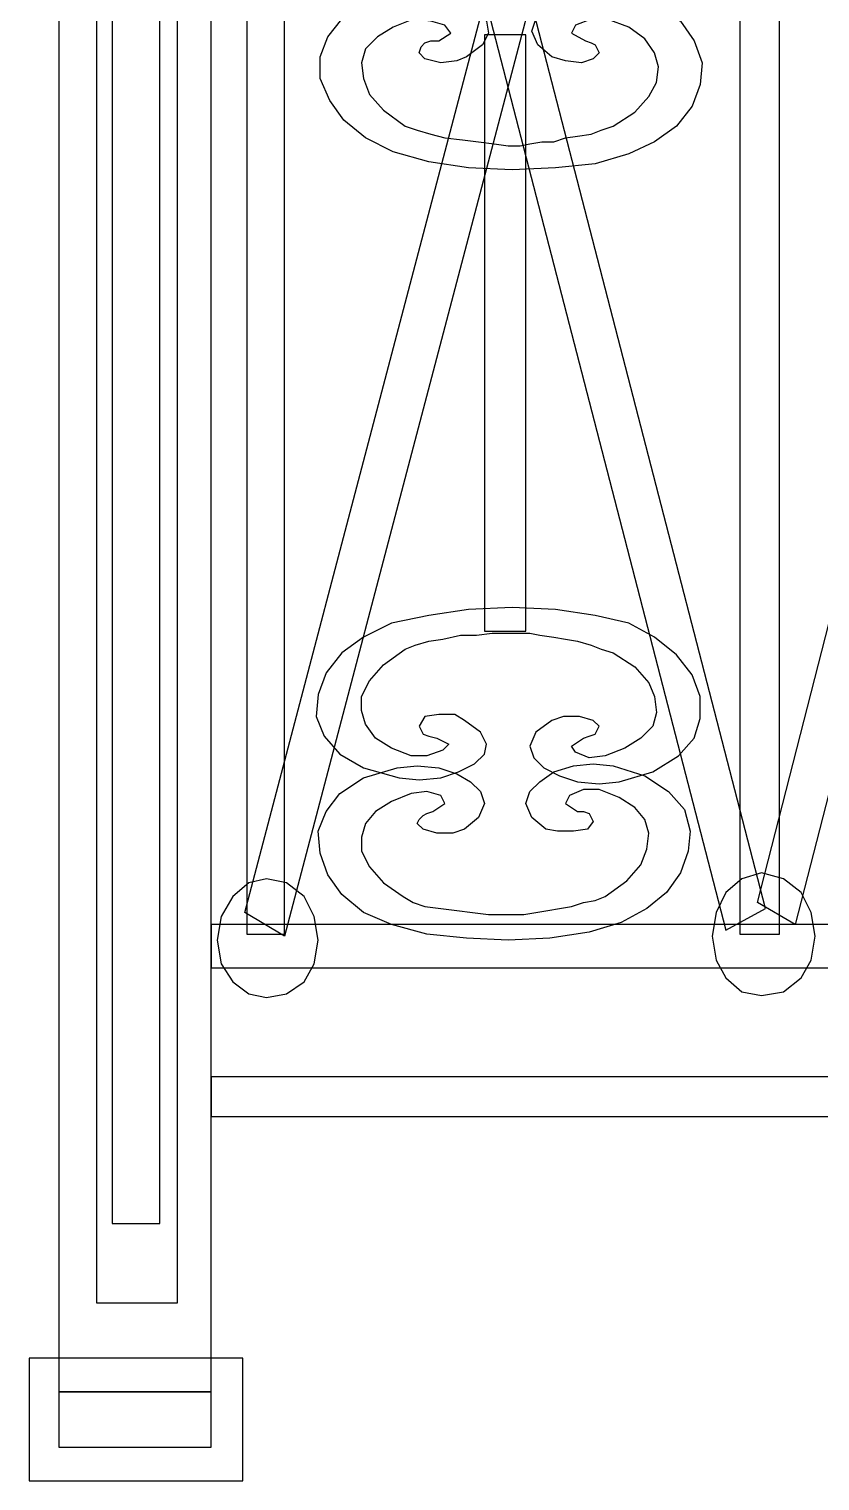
# Model space of a CAD drawing. Header units: centimetres. Extents: x -55 to 54, y -93 to 10.
# Drawn here: x -54.6 to -26.1, y -92.9 to -40.6 of the extents above; entities that cross this region are included whole.
import ezdxf

# ---------------------------------------------------------------- set-up
doc = ezdxf.new("R2010")
doc.units = ezdxf.units.CM
doc.header["$MEASUREMENT"] = 0
doc.layers.add('layer 1', color=7, linetype='Continuous')

msp = doc.modelspace()

# ---------------------------------------------------------------- linework, layer by layer
at = {"layer": 'layer 1', "color": 108}
for points, knots in [([(-53.55523, 5.70655), (-53.55523, 5.70655), (-48.05502, 5.70655), (-48.05502, 5.70655), (-48.05502, 5.70655), (-48.05502, 5.70655), (-48.05502, -89.72577), (-48.05502, -89.72577), (-48.05502, -89.72577), (-48.05502, -89.72577), (-53.55523, -89.72577), (-53.55523, -89.72577), (-53.55523, -89.72577), (-53.55523, -89.72577), (-53.55523, 5.70655), (-53.55523, 5.70655)], [0, 0, 0, 0, 0.25, 0.25, 0.25, 0.25, 0.5, 0.5, 0.5, 0.5, 0.75, 0.75, 0.75, 0.75, 1, 1, 1, 1]), ([(-46.76925, -4.8653), (-46.76925, -4.8653), (-45.41206, -4.8653), (-45.41206, -4.8653), (-45.41206, -4.8653), (-45.41206, -4.8653), (-45.41206, -73.22512), (-45.41206, -73.22512), (-45.41206, -73.22512), (-45.41206, -73.22512), (-46.76925, -73.22512), (-46.76925, -73.22512), (-46.76925, -73.22512), (-46.76925, -73.22512), (-46.76925, -4.8653), (-46.76925, -4.8653)], [0, 0, 0, 0, 0.25, 0.25, 0.25, 0.25, 0.5, 0.5, 0.5, 0.5, 0.75, 0.75, 0.75, 0.75, 1, 1, 1, 1]), ([(-28.98284, -4.8653), (-28.98284, -4.8653), (-27.55421, -4.8653), (-27.55421, -4.8653), (-27.55421, -4.8653), (-27.55421, -4.8653), (-27.55421, -73.22512), (-27.55421, -73.22512), (-27.55421, -73.22512), (-27.55421, -73.22512), (-28.98284, -73.22512), (-28.98284, -73.22512), (-28.98284, -73.22512), (-28.98284, -73.22512), (-28.98284, -4.8653), (-28.98284, -4.8653)], [0, 0, 0, 0, 0.25, 0.25, 0.25, 0.25, 0.5, 0.5, 0.5, 0.5, 0.75, 0.75, 0.75, 0.75, 1, 1, 1, 1]), ([(-9.98209, -6.72251), (-9.98209, -6.72251), (-11.41072, -5.93677), (-11.41072, -5.93677), (-11.41072, -5.93677), (-11.41072, -5.93677), (-28.33996, -72.08222), (-28.33996, -72.08222), (-28.33996, -72.08222), (-28.33996, -72.08222), (-26.98276, -72.86796), (-26.98276, -72.86796), (-26.98276, -72.86796), (-26.98276, -72.86796), (-9.98209, -6.72251), (-9.98209, -6.72251)], [0, 0, 0, 0, 0.25, 0.25, 0.25, 0.25, 0.5, 0.5, 0.5, 0.5, 0.75, 0.75, 0.75, 0.75, 1, 1, 1, 1]), ([(-27.9828, -7.07967), (-27.9828, -7.07967), (-26.55417, -6.15106), (-26.55417, -6.15106), (-26.55417, -6.15106), (-26.55417, -6.15106), (-9.48207, -72.22508), (-9.48207, -72.22508), (-9.48207, -72.22508), (-9.48207, -72.22508), (-10.98213, -73.08226), (-10.98213, -73.08226), (-10.98213, -73.08226), (-10.98213, -73.08226), (-27.9828, -7.07967), (-27.9828, -7.07967)], [0, 0, 0, 0, 0.25, 0.25, 0.25, 0.25, 0.5, 0.5, 0.5, 0.5, 0.75, 0.75, 0.75, 0.75, 1, 1, 1, 1]), ([(-28.05423, -7.36539), (-28.05423, -7.36539), (-29.48286, -6.50822), (-29.48286, -6.50822), (-29.48286, -6.50822), (-29.48286, -6.50822), (-46.84068, -72.43938), (-46.84068, -72.43938), (-46.84068, -72.43938), (-46.84068, -72.43938), (-45.41206, -73.29655), (-45.41206, -73.29655), (-45.41206, -73.29655), (-45.41206, -73.29655), (-28.05423, -7.36539), (-28.05423, -7.36539)], [0, 0, 0, 0, 0.25, 0.25, 0.25, 0.25, 0.5, 0.5, 0.5, 0.5, 0.75, 0.75, 0.75, 0.75, 1, 1, 1, 1]), ([(-46.55496, -7.07967), (-46.55496, -7.07967), (-45.12633, -6.29392), (-45.12633, -6.29392), (-45.12633, -6.29392), (-45.12633, -6.29392), (-28.05423, -72.29651), (-28.05423, -72.29651), (-28.05423, -72.29651), (-28.05423, -72.29651), (-29.48286, -73.08226), (-29.48286, -73.08226), (-29.48286, -73.08226), (-29.48286, -73.08226), (-46.55496, -7.07967), (-46.55496, -7.07967)], [0, 0, 0, 0, 0.25, 0.25, 0.25, 0.25, 0.5, 0.5, 0.5, 0.5, 0.75, 0.75, 0.75, 0.75, 1, 1, 1, 1]), ([(-32.05439, -44.65257), (-32.05439, -44.65257), (-31.26864, -44.08112), (-31.26864, -44.08112), (-31.26864, -44.08112), (-31.26864, -44.08112), (-30.69719, -43.36681), (-30.69719, -43.36681), (-30.69719, -43.36681), (-30.69719, -43.36681), (-30.41147, -42.58106), (-30.41147, -42.58106), (-30.41147, -42.58106), (-30.41147, -42.58106), (-30.34004, -41.79532), (-30.34004, -41.79532), (-30.34004, -41.79532), (-30.34004, -41.79532), (-30.62576, -41.00957), (-30.62576, -41.00957), (-30.62576, -41.00957), (-30.62576, -41.00957), (-31.12578, -40.29526), (-31.12578, -40.29526), (-31.12578, -40.29526), (-31.12578, -40.29526), (-32.05439, -39.79524), (-32.05439, -39.79524), (-32.05439, -39.79524), (-32.05439, -39.79524), (-33.26872, -39.36665), (-33.26872, -39.36665), (-33.26872, -39.36665), (-33.26872, -39.36665), (-33.98304, -39.29522), (-33.98304, -39.29522), (-33.98304, -39.29522), (-33.98304, -39.29522), (-34.76878, -39.36665), (-34.76878, -39.36665), (-34.76878, -39.36665), (-34.76878, -39.36665), (-35.41166, -39.58094), (-35.41166, -39.58094), (-35.41166, -39.58094), (-35.41166, -39.58094), (-35.98311, -39.86667), (-35.98311, -39.86667), (-35.98311, -39.86667), (-35.98311, -39.86667), (-36.34027, -40.22383), (-36.34027, -40.22383), (-36.34027, -40.22383), (-36.34027, -40.22383), (-36.48313, -40.65241), (-36.48313, -40.65241), (-36.48313, -40.65241), (-36.48313, -40.65241), (-36.26884, -41.15243), (-36.26884, -41.15243), (-36.26884, -41.15243), (-36.26884, -41.15243), (-35.76882, -41.58102), (-35.76882, -41.58102), (-35.76882, -41.58102), (-35.76882, -41.58102), (-35.2688, -41.72389), (-35.2688, -41.72389), (-35.2688, -41.72389), (-35.2688, -41.72389), (-34.69735, -41.79532), (-34.69735, -41.79532), (-34.69735, -41.79532), (-34.69735, -41.79532), (-34.26876, -41.65245), (-34.26876, -41.65245), (-34.26876, -41.65245), (-34.26876, -41.65245), (-34.05447, -41.43816), (-34.05447, -41.43816), (-34.05447, -41.43816), (-34.05447, -41.43816), (-34.1259, -41.2953), (-34.1259, -41.2953), (-34.1259, -41.2953), (-34.1259, -41.2953), (-34.19733, -41.15243), (-34.19733, -41.15243), (-34.19733, -41.15243), (-34.19733, -41.15243), (-34.34019, -41.081), (-34.34019, -41.081), (-34.34019, -41.081), (-34.34019, -41.081), (-34.55449, -41.00957), (-34.55449, -41.00957), (-34.55449, -41.00957), (-34.55449, -41.00957), (-35.05451, -40.72385), (-35.05451, -40.72385), (-35.05451, -40.72385), (-35.05451, -40.72385), (-34.91164, -40.43812), (-34.91164, -40.43812), (-34.91164, -40.43812), (-34.91164, -40.43812), (-34.34019, -40.22383), (-34.34019, -40.22383), (-34.34019, -40.22383), (-34.34019, -40.22383), (-33.76874, -40.22383), (-33.76874, -40.22383), (-33.76874, -40.22383), (-33.76874, -40.22383), (-32.983, -40.50955), (-32.983, -40.50955), (-32.983, -40.50955), (-32.983, -40.50955), (-32.41155, -40.93814), (-32.41155, -40.93814), (-32.41155, -40.93814), (-32.41155, -40.93814), (-32.05439, -41.43816), (-32.05439, -41.43816), (-32.05439, -41.43816), (-32.05439, -41.43816), (-31.91153, -41.93818), (-31.91153, -41.93818), (-31.91153, -41.93818), (-31.91153, -41.93818), (-31.98296, -42.50963), (-31.98296, -42.50963), (-31.98296, -42.50963), (-31.98296, -42.50963), (-32.26868, -43.00965), (-32.26868, -43.00965), (-32.26868, -43.00965), (-32.26868, -43.00965), (-32.7687, -43.5811), (-32.7687, -43.5811), (-32.7687, -43.5811), (-32.7687, -43.5811), (-33.55445, -44.08112), (-33.55445, -44.08112), (-33.55445, -44.08112), (-33.55445, -44.08112), (-33.98304, -44.22398), (-33.98304, -44.22398), (-33.98304, -44.22398), (-33.98304, -44.22398), (-34.34019, -44.36685), (-34.34019, -44.36685), (-34.34019, -44.36685), (-34.34019, -44.36685), (-34.84021, -44.43828), (-34.84021, -44.43828), (-34.84021, -44.43828), (-34.84021, -44.43828), (-35.2688, -44.50971), (-35.2688, -44.50971), (-35.2688, -44.50971), (-35.2688, -44.50971), (-35.69739, -44.65257), (-35.69739, -44.65257), (-35.69739, -44.65257), (-35.69739, -44.65257), (-36.12598, -44.65257), (-36.12598, -44.65257), (-36.12598, -44.65257), (-36.12598, -44.65257), (-36.55457, -44.724), (-36.55457, -44.724), (-36.55457, -44.724), (-36.55457, -44.724), (-36.91172, -44.79543), (-36.91172, -44.79543), (-36.91172, -44.79543), (-36.91172, -44.79543), (-36.91172, -44.79543), (-36.91172, -44.79543), (-36.91172, -44.79543), (-36.91172, -44.79543), (-36.91172, -44.79543), (-36.91172, -44.79543), (-36.91172, -44.79543), (-36.91172, -44.79543), (-36.91172, -44.79543), (-36.91172, -44.79543), (-36.91172, -44.79543), (-36.91172, -44.79543), (-36.91172, -44.79543), (-36.91172, -44.79543), (-36.91172, -44.79543), (-36.91172, -44.79543), (-37.34031, -44.79543), (-37.34031, -44.79543), (-37.34031, -44.79543), (-37.34031, -44.79543), (-37.84033, -44.724), (-37.84033, -44.724), (-37.84033, -44.724), (-37.84033, -44.724), (-38.41178, -44.65257), (-38.41178, -44.65257), (-38.41178, -44.65257), (-38.41178, -44.65257), (-38.98323, -44.58114), (-38.98323, -44.58114), (-38.98323, -44.58114), (-38.98323, -44.58114), (-39.62611, -44.50971), (-39.62611, -44.50971), (-39.62611, -44.50971), (-39.62611, -44.50971), (-40.12613, -44.36685), (-40.12613, -44.36685), (-40.12613, -44.36685), (-40.12613, -44.36685), (-40.62615, -44.22398), (-40.62615, -44.22398), (-40.62615, -44.22398), (-40.62615, -44.22398), (-41.05474, -44.08112), (-41.05474, -44.08112), (-41.05474, -44.08112), (-41.05474, -44.08112), (-41.84049, -43.50967), (-41.84049, -43.50967), (-41.84049, -43.50967), (-41.84049, -43.50967), (-42.34051, -42.93822), (-42.34051, -42.93822), (-42.34051, -42.93822), (-42.34051, -42.93822), (-42.5548, -42.36677), (-42.5548, -42.36677), (-42.5548, -42.36677), (-42.5548, -42.36677), (-42.62623, -41.79532), (-42.62623, -41.79532), (-42.62623, -41.79532), (-42.62623, -41.79532), (-42.48337, -41.2953), (-42.48337, -41.2953), (-42.48337, -41.2953), (-42.48337, -41.2953), (-42.05478, -40.86671), (-42.05478, -40.86671), (-42.05478, -40.86671), (-42.05478, -40.86671), (-41.48333, -40.50955), (-41.48333, -40.50955), (-41.48333, -40.50955), (-41.48333, -40.50955), (-40.76902, -40.22383), (-40.76902, -40.22383), (-40.76902, -40.22383), (-40.76902, -40.22383), (-40.12613, -40.29526), (-40.12613, -40.29526), (-40.12613, -40.29526), (-40.12613, -40.29526), (-39.62611, -40.43812), (-39.62611, -40.43812), (-39.62611, -40.43812), (-39.62611, -40.43812), (-39.41182, -40.72385), (-39.41182, -40.72385), (-39.41182, -40.72385), (-39.41182, -40.72385), (-39.84041, -41.00957), (-39.84041, -41.00957), (-39.84041, -41.00957), (-39.84041, -41.00957), (-40.12613, -41.00957), (-40.12613, -41.00957), (-40.12613, -41.00957), (-40.12613, -41.00957), (-40.34043, -41.081), (-40.34043, -41.081), (-40.34043, -41.081), (-40.34043, -41.081), (-40.48329, -41.22387), (-40.48329, -41.22387), (-40.48329, -41.22387), (-40.48329, -41.22387), (-40.55472, -41.43816), (-40.55472, -41.43816), (-40.55472, -41.43816), (-40.55472, -41.43816), (-40.34043, -41.65245), (-40.34043, -41.65245), (-40.34043, -41.65245), (-40.34043, -41.65245), (-39.76898, -41.79532), (-39.76898, -41.79532), (-39.76898, -41.79532), (-39.76898, -41.79532), (-39.19753, -41.72389), (-39.19753, -41.72389), (-39.19753, -41.72389), (-39.19753, -41.72389), (-38.84037, -41.58102), (-38.84037, -41.58102), (-38.84037, -41.58102), (-38.84037, -41.58102), (-38.26892, -41.15243), (-38.26892, -41.15243), (-38.26892, -41.15243), (-38.26892, -41.15243), (-38.05462, -40.72385), (-38.05462, -40.72385), (-38.05462, -40.72385), (-38.05462, -40.72385), (-38.12606, -40.29526), (-38.12606, -40.29526), (-38.12606, -40.29526), (-38.12606, -40.29526), (-38.48321, -39.9381), (-38.48321, -39.9381), (-38.48321, -39.9381), (-38.48321, -39.9381), (-39.05466, -39.58094), (-39.05466, -39.58094), (-39.05466, -39.58094), (-39.05466, -39.58094), (-39.69755, -39.36665), (-39.69755, -39.36665), (-39.69755, -39.36665), (-39.69755, -39.36665), (-40.48329, -39.29522), (-40.48329, -39.29522), (-40.48329, -39.29522), (-40.48329, -39.29522), (-41.26904, -39.36665), (-41.26904, -39.36665), (-41.26904, -39.36665), (-41.26904, -39.36665), (-42.48337, -39.72381), (-42.48337, -39.72381), (-42.48337, -39.72381), (-42.48337, -39.72381), (-43.34055, -40.22383), (-43.34055, -40.22383), (-43.34055, -40.22383), (-43.34055, -40.22383), (-43.84057, -40.86671), (-43.84057, -40.86671), (-43.84057, -40.86671), (-43.84057, -40.86671), (-44.12629, -41.58102), (-44.12629, -41.58102), (-44.12629, -41.58102), (-44.12629, -41.58102), (-44.12629, -42.36677), (-44.12629, -42.36677), (-44.12629, -42.36677), (-44.12629, -42.36677), (-43.76913, -43.15251), (-43.76913, -43.15251), (-43.76913, -43.15251), (-43.76913, -43.15251), (-43.26911, -43.86683), (-43.26911, -43.86683), (-43.26911, -43.86683), (-43.26911, -43.86683), (-42.48337, -44.50971), (-42.48337, -44.50971), (-42.48337, -44.50971), (-42.48337, -44.50971), (-41.48333, -45.00973), (-41.48333, -45.00973), (-41.48333, -45.00973), (-41.48333, -45.00973), (-40.19757, -45.36689), (-40.19757, -45.36689), (-40.19757, -45.36689), (-40.19757, -45.36689), (-38.76894, -45.58118), (-38.76894, -45.58118), (-38.76894, -45.58118), (-38.76894, -45.58118), (-37.19745, -45.65261), (-37.19745, -45.65261), (-37.19745, -45.65261), (-37.19745, -45.65261), (-35.62596, -45.58118), (-35.62596, -45.58118), (-35.62596, -45.58118), (-35.62596, -45.58118), (-34.19733, -45.43832), (-34.19733, -45.43832), (-34.19733, -45.43832), (-34.19733, -45.43832), (-32.983, -45.08116), (-32.983, -45.08116), (-32.983, -45.08116), (-32.983, -45.08116), (-32.05439, -44.65257), (-32.05439, -44.65257)], [0, 0, 0, 0, 0.01, 0.01, 0.01, 0.01, 0.02, 0.02, 0.02, 0.02, 0.03, 0.03, 0.03, 0.03, 0.04, 0.04, 0.04, 0.04, 0.05, 0.05, 0.05, 0.05, 0.06, 0.06, 0.06, 0.06, 0.07, 0.07, 0.07, 0.07, 0.08, 0.08, 0.08, 0.08, 0.09, 0.09, 0.09, 0.09, 0.1, 0.1, 0.1, 0.1, 0.11, 0.11, 0.11, 0.11, 0.12, 0.12, 0.12, 0.12, 0.13, 0.13, 0.13, 0.13, 0.14, 0.14, 0.14, 0.14, 0.15, 0.15, 0.15, 0.15, 0.16, 0.16, 0.16, 0.16, 0.17, 0.17, 0.17, 0.17, 0.18, 0.18, 0.18, 0.18, 0.19, 0.19, 0.19, 0.19, 0.2, 0.2, 0.2, 0.2, 0.21, 0.21, 0.21, 0.21, 0.22, 0.22, 0.22, 0.22, 0.23, 0.23, 0.23, 0.23, 0.24, 0.24, 0.24, 0.24, 0.25, 0.25, 0.25, 0.25, 0.26, 0.26, 0.26, 0.26, 0.27, 0.27, 0.27, 0.27, 0.28, 0.28, 0.28, 0.28, 0.29, 0.29, 0.29, 0.29, 0.3, 0.3, 0.3, 0.3, 0.31, 0.31, 0.31, 0.31, 0.32, 0.32, 0.32, 0.32, 0.33, 0.33, 0.33, 0.33, 0.34, 0.34, 0.34, 0.34, 0.35, 0.35, 0.35, 0.35, 0.36, 0.36, 0.36, 0.36, 0.37, 0.37, 0.37, 0.37, 0.38, 0.38, 0.38, 0.38, 0.39, 0.39, 0.39, 0.39, 0.4, 0.4, 0.4, 0.4, 0.41, 0.41, 0.41, 0.41, 0.42, 0.42, 0.42, 0.42, 0.43, 0.43, 0.43, 0.43, 0.44, 0.44, 0.44, 0.44, 0.45, 0.45, 0.45, 0.45, 0.46, 0.46, 0.46, 0.46, 0.47, 0.47, 0.47, 0.47, 0.48, 0.48, 0.48, 0.48, 0.49, 0.49, 0.49, 0.49, 0.5, 0.5, 0.5, 0.5, 0.51, 0.51, 0.51, 0.51, 0.52, 0.52, 0.52, 0.52, 0.53, 0.53, 0.53, 0.53, 0.54, 0.54, 0.54, 0.54, 0.55, 0.55, 0.55, 0.55, 0.56, 0.56, 0.56, 0.56, 0.57, 0.57, 0.57, 0.57, 0.58, 0.58, 0.58, 0.58, 0.59, 0.59, 0.59, 0.59, 0.6, 0.6, 0.6, 0.6, 0.61, 0.61, 0.61, 0.61, 0.62, 0.62, 0.62, 0.62, 0.63, 0.63, 0.63, 0.63, 0.64, 0.64, 0.64, 0.64, 0.65, 0.65, 0.65, 0.65, 0.66, 0.66, 0.66, 0.66, 0.67, 0.67, 0.67, 0.67, 0.68, 0.68, 0.68, 0.68, 0.69, 0.69, 0.69, 0.69, 0.7, 0.7, 0.7, 0.7, 0.71, 0.71, 0.71, 0.71, 0.72, 0.72, 0.72, 0.72, 0.73, 0.73, 0.73, 0.73, 0.74, 0.74, 0.74, 0.74, 0.75, 0.75, 0.75, 0.75, 0.76, 0.76, 0.76, 0.76, 0.77, 0.77, 0.77, 0.77, 0.78, 0.78, 0.78, 0.78, 0.79, 0.79, 0.79, 0.79, 0.8, 0.8, 0.8, 0.8, 0.81, 0.81, 0.81, 0.81, 0.82, 0.82, 0.82, 0.82, 0.83, 0.83, 0.83, 0.83, 0.84, 0.84, 0.84, 0.84, 0.85, 0.85, 0.85, 0.85, 0.86, 0.86, 0.86, 0.86, 0.87, 0.87, 0.87, 0.87, 0.88, 0.88, 0.88, 0.88, 0.89, 0.89, 0.89, 0.89, 0.9, 0.9, 0.9, 0.9, 0.91, 0.91, 0.91, 0.91, 0.92, 0.92, 0.92, 0.92, 0.93, 0.93, 0.93, 0.93, 0.94, 0.94, 0.94, 0.94, 0.95, 0.95, 0.95, 0.95, 0.96, 0.96, 0.96, 0.96, 0.97, 0.97, 0.97, 0.97, 0.98, 0.98, 0.98, 0.98, 0.99, 0.99, 0.99, 0.99, 1, 1, 1, 1]), ([(-38.19749, -40.79528), (-38.19749, -40.79528), (-36.69743, -40.79528), (-36.69743, -40.79528), (-36.69743, -40.79528), (-36.69743, -40.79528), (-36.69743, -62.29612), (-36.69743, -62.29612), (-36.69743, -62.29612), (-36.69743, -62.29612), (-38.19749, -62.29612), (-38.19749, -62.29612), (-38.19749, -62.29612), (-38.19749, -62.29612), (-38.19749, -40.79528), (-38.19749, -40.79528)], [0, 0, 0, 0, 0.25, 0.25, 0.25, 0.25, 0.5, 0.5, 0.5, 0.5, 0.75, 0.75, 0.75, 0.75, 1, 1, 1, 1]), ([(-32.05439, -62.51041), (-32.05439, -62.51041), (-31.26864, -63.1533), (-31.26864, -63.1533), (-31.26864, -63.1533), (-31.26864, -63.1533), (-30.69719, -63.86761), (-30.69719, -63.86761), (-30.69719, -63.86761), (-30.69719, -63.86761), (-30.41147, -64.65336), (-30.41147, -64.65336), (-30.41147, -64.65336), (-30.41147, -64.65336), (-30.41147, -65.4391), (-30.41147, -65.4391), (-30.41147, -65.4391), (-30.41147, -65.4391), (-30.62576, -66.15341), (-30.62576, -66.15341), (-30.62576, -66.15341), (-30.62576, -66.15341), (-31.19721, -66.7963), (-31.19721, -66.7963), (-31.19721, -66.7963), (-31.19721, -66.7963), (-32.12582, -67.36775), (-32.12582, -67.36775), (-32.12582, -67.36775), (-32.12582, -67.36775), (-33.34015, -67.72491), (-33.34015, -67.72491), (-33.34015, -67.72491), (-33.34015, -67.72491), (-34.05447, -67.79634), (-34.05447, -67.79634), (-34.05447, -67.79634), (-34.05447, -67.79634), (-34.84021, -67.72491), (-34.84021, -67.72491), (-34.84021, -67.72491), (-34.84021, -67.72491), (-35.48309, -67.51061), (-35.48309, -67.51061), (-35.48309, -67.51061), (-35.48309, -67.51061), (-36.05455, -67.22489), (-36.05455, -67.22489), (-36.05455, -67.22489), (-36.05455, -67.22489), (-36.4117, -66.86773), (-36.4117, -66.86773), (-36.4117, -66.86773), (-36.4117, -66.86773), (-36.55457, -66.43914), (-36.55457, -66.43914), (-36.55457, -66.43914), (-36.55457, -66.43914), (-36.34027, -65.93912), (-36.34027, -65.93912), (-36.34027, -65.93912), (-36.34027, -65.93912), (-35.76882, -65.51053), (-35.76882, -65.51053), (-35.76882, -65.51053), (-35.76882, -65.51053), (-35.34023, -65.36767), (-35.34023, -65.36767), (-35.34023, -65.36767), (-35.34023, -65.36767), (-34.76878, -65.36767), (-34.76878, -65.36767), (-34.76878, -65.36767), (-34.76878, -65.36767), (-34.26876, -65.51053), (-34.26876, -65.51053), (-34.26876, -65.51053), (-34.26876, -65.51053), (-34.05447, -65.72483), (-34.05447, -65.72483), (-34.05447, -65.72483), (-34.05447, -65.72483), (-34.1259, -65.86769), (-34.1259, -65.86769), (-34.1259, -65.86769), (-34.1259, -65.86769), (-34.19733, -66.01055), (-34.19733, -66.01055), (-34.19733, -66.01055), (-34.19733, -66.01055), (-34.41162, -66.08198), (-34.41162, -66.08198), (-34.41162, -66.08198), (-34.41162, -66.08198), (-34.62592, -66.15341), (-34.62592, -66.15341), (-34.62592, -66.15341), (-34.62592, -66.15341), (-35.05451, -66.43914), (-35.05451, -66.43914), (-35.05451, -66.43914), (-35.05451, -66.43914), (-34.91164, -66.65343), (-34.91164, -66.65343), (-34.91164, -66.65343), (-34.91164, -66.65343), (-34.41162, -66.86773), (-34.41162, -66.86773), (-34.41162, -66.86773), (-34.41162, -66.86773), (-33.84017, -66.7963), (-33.84017, -66.7963), (-33.84017, -66.7963), (-33.84017, -66.7963), (-33.12586, -66.51057), (-33.12586, -66.51057), (-33.12586, -66.51057), (-33.12586, -66.51057), (-32.55441, -66.15341), (-32.55441, -66.15341), (-32.55441, -66.15341), (-32.55441, -66.15341), (-32.12582, -65.72483), (-32.12582, -65.72483), (-32.12582, -65.72483), (-32.12582, -65.72483), (-31.98296, -65.22481), (-31.98296, -65.22481), (-31.98296, -65.22481), (-31.98296, -65.22481), (-32.05439, -64.65336), (-32.05439, -64.65336), (-32.05439, -64.65336), (-32.05439, -64.65336), (-32.26868, -64.15334), (-32.26868, -64.15334), (-32.26868, -64.15334), (-32.26868, -64.15334), (-32.7687, -63.58189), (-32.7687, -63.58189), (-32.7687, -63.58189), (-32.7687, -63.58189), (-33.55445, -63.08187), (-33.55445, -63.08187), (-33.55445, -63.08187), (-33.55445, -63.08187), (-33.98304, -62.939), (-33.98304, -62.939), (-33.98304, -62.939), (-33.98304, -62.939), (-34.34019, -62.79614), (-34.34019, -62.79614), (-34.34019, -62.79614), (-34.34019, -62.79614), (-34.84021, -62.65328), (-34.84021, -62.65328), (-34.84021, -62.65328), (-34.84021, -62.65328), (-35.2688, -62.58185), (-35.2688, -62.58185), (-35.2688, -62.58185), (-35.2688, -62.58185), (-35.69739, -62.51041), (-35.69739, -62.51041), (-35.69739, -62.51041), (-35.69739, -62.51041), (-36.19741, -62.43898), (-36.19741, -62.43898), (-36.19741, -62.43898), (-36.19741, -62.43898), (-36.55457, -62.36755), (-36.55457, -62.36755), (-36.55457, -62.36755), (-36.55457, -62.36755), (-36.98315, -62.36755), (-36.98315, -62.36755), (-36.98315, -62.36755), (-36.98315, -62.36755), (-36.98315, -62.36755), (-36.98315, -62.36755), (-36.98315, -62.36755), (-36.98315, -62.36755), (-36.98315, -62.36755), (-36.98315, -62.36755), (-36.98315, -62.36755), (-36.98315, -62.36755), (-36.98315, -62.36755), (-36.98315, -62.36755), (-36.98315, -62.36755), (-36.98315, -62.36755), (-36.98315, -62.36755), (-36.98315, -62.36755), (-36.98315, -62.36755), (-36.98315, -62.36755), (-37.41174, -62.36755), (-37.41174, -62.36755), (-37.41174, -62.36755), (-37.41174, -62.36755), (-37.91176, -62.36755), (-37.91176, -62.36755), (-37.91176, -62.36755), (-37.91176, -62.36755), (-38.48321, -62.43898), (-38.48321, -62.43898), (-38.48321, -62.43898), (-38.48321, -62.43898), (-39.05466, -62.43898), (-39.05466, -62.43898), (-39.05466, -62.43898), (-39.05466, -62.43898), (-39.69755, -62.58185), (-39.69755, -62.58185), (-39.69755, -62.58185), (-39.69755, -62.58185), (-40.19757, -62.65328), (-40.19757, -62.65328), (-40.19757, -62.65328), (-40.19757, -62.65328), (-40.69758, -62.79614), (-40.69758, -62.79614), (-40.69758, -62.79614), (-40.69758, -62.79614), (-41.05474, -62.939), (-41.05474, -62.939), (-41.05474, -62.939), (-41.05474, -62.939), (-41.84049, -63.51045), (-41.84049, -63.51045), (-41.84049, -63.51045), (-41.84049, -63.51045), (-42.34051, -64.08191), (-42.34051, -64.08191), (-42.34051, -64.08191), (-42.34051, -64.08191), (-42.62623, -64.65336), (-42.62623, -64.65336), (-42.62623, -64.65336), (-42.62623, -64.65336), (-42.62623, -65.15338), (-42.62623, -65.15338), (-42.62623, -65.15338), (-42.62623, -65.15338), (-42.48337, -65.6534), (-42.48337, -65.6534), (-42.48337, -65.6534), (-42.48337, -65.6534), (-42.12621, -66.15341), (-42.12621, -66.15341), (-42.12621, -66.15341), (-42.12621, -66.15341), (-41.55476, -66.51057), (-41.55476, -66.51057), (-41.55476, -66.51057), (-41.55476, -66.51057), (-40.84045, -66.7963), (-40.84045, -66.7963), (-40.84045, -66.7963), (-40.84045, -66.7963), (-40.269, -66.7963), (-40.269, -66.7963), (-40.269, -66.7963), (-40.269, -66.7963), (-39.69755, -66.582), (-39.69755, -66.582), (-39.69755, -66.582), (-39.69755, -66.582), (-39.48325, -66.36771), (-39.48325, -66.36771), (-39.48325, -66.36771), (-39.48325, -66.36771), (-39.91184, -66.15341), (-39.91184, -66.15341), (-39.91184, -66.15341), (-39.91184, -66.15341), (-40.19757, -66.08198), (-40.19757, -66.08198), (-40.19757, -66.08198), (-40.19757, -66.08198), (-40.41186, -66.01055), (-40.41186, -66.01055), (-40.41186, -66.01055), (-40.41186, -66.01055), (-40.48329, -65.86769), (-40.48329, -65.86769), (-40.48329, -65.86769), (-40.48329, -65.86769), (-40.55472, -65.72483), (-40.55472, -65.72483), (-40.55472, -65.72483), (-40.55472, -65.72483), (-40.34043, -65.36767), (-40.34043, -65.36767), (-40.34043, -65.36767), (-40.34043, -65.36767), (-39.84041, -65.29624), (-39.84041, -65.29624), (-39.84041, -65.29624), (-39.84041, -65.29624), (-39.26896, -65.29624), (-39.26896, -65.29624), (-39.26896, -65.29624), (-39.26896, -65.29624), (-38.9118, -65.51053), (-38.9118, -65.51053), (-38.9118, -65.51053), (-38.9118, -65.51053), (-38.34035, -65.93912), (-38.34035, -65.93912), (-38.34035, -65.93912), (-38.34035, -65.93912), (-38.12606, -66.36771), (-38.12606, -66.36771), (-38.12606, -66.36771), (-38.12606, -66.36771), (-38.19749, -66.72487), (-38.19749, -66.72487), (-38.19749, -66.72487), (-38.19749, -66.72487), (-38.55464, -67.08202), (-38.55464, -67.08202), (-38.55464, -67.08202), (-38.55464, -67.08202), (-39.12609, -67.36775), (-39.12609, -67.36775), (-39.12609, -67.36775), (-39.12609, -67.36775), (-39.76898, -67.58204), (-39.76898, -67.58204), (-39.76898, -67.58204), (-39.76898, -67.58204), (-40.55472, -67.65347), (-40.55472, -67.65347), (-40.55472, -67.65347), (-40.55472, -67.65347), (-41.26904, -67.58204), (-41.26904, -67.58204), (-41.26904, -67.58204), (-41.26904, -67.58204), (-42.5548, -67.22489), (-42.5548, -67.22489), (-42.5548, -67.22489), (-42.5548, -67.22489), (-43.41198, -66.72487), (-43.41198, -66.72487), (-43.41198, -66.72487), (-43.41198, -66.72487), (-43.98343, -66.08198), (-43.98343, -66.08198), (-43.98343, -66.08198), (-43.98343, -66.08198), (-44.26915, -65.36767), (-44.26915, -65.36767), (-44.26915, -65.36767), (-44.26915, -65.36767), (-44.19772, -64.58192), (-44.19772, -64.58192), (-44.19772, -64.58192), (-44.19772, -64.58192), (-43.912, -63.79618), (-43.912, -63.79618), (-43.912, -63.79618), (-43.912, -63.79618), (-43.34055, -63.08187), (-43.34055, -63.08187), (-43.34055, -63.08187), (-43.34055, -63.08187), (-42.5548, -62.51041), (-42.5548, -62.51041), (-42.5548, -62.51041), (-42.5548, -62.51041), (-41.55476, -62.0104), (-41.55476, -62.0104), (-41.55476, -62.0104), (-41.55476, -62.0104), (-40.19757, -61.72467), (-40.19757, -61.72467), (-40.19757, -61.72467), (-40.19757, -61.72467), (-38.76894, -61.51038), (-38.76894, -61.51038), (-38.76894, -61.51038), (-38.76894, -61.51038), (-37.19745, -61.43894), (-37.19745, -61.43894), (-37.19745, -61.43894), (-37.19745, -61.43894), (-35.62596, -61.51038), (-35.62596, -61.51038), (-35.62596, -61.51038), (-35.62596, -61.51038), (-34.19733, -61.72467), (-34.19733, -61.72467), (-34.19733, -61.72467), (-34.19733, -61.72467), (-32.983, -62.0104), (-32.983, -62.0104), (-32.983, -62.0104), (-32.983, -62.0104), (-32.05439, -62.51041), (-32.05439, -62.51041)], [0, 0, 0, 0, 0.01, 0.01, 0.01, 0.01, 0.02, 0.02, 0.02, 0.02, 0.03, 0.03, 0.03, 0.03, 0.04, 0.04, 0.04, 0.04, 0.05, 0.05, 0.05, 0.05, 0.06, 0.06, 0.06, 0.06, 0.07, 0.07, 0.07, 0.07, 0.08, 0.08, 0.08, 0.08, 0.09, 0.09, 0.09, 0.09, 0.1, 0.1, 0.1, 0.1, 0.11, 0.11, 0.11, 0.11, 0.12, 0.12, 0.12, 0.12, 0.13, 0.13, 0.13, 0.13, 0.14, 0.14, 0.14, 0.14, 0.15, 0.15, 0.15, 0.15, 0.16, 0.16, 0.16, 0.16, 0.17, 0.17, 0.17, 0.17, 0.18, 0.18, 0.18, 0.18, 0.19, 0.19, 0.19, 0.19, 0.2, 0.2, 0.2, 0.2, 0.21, 0.21, 0.21, 0.21, 0.22, 0.22, 0.22, 0.22, 0.23, 0.23, 0.23, 0.23, 0.24, 0.24, 0.24, 0.24, 0.25, 0.25, 0.25, 0.25, 0.26, 0.26, 0.26, 0.26, 0.27, 0.27, 0.27, 0.27, 0.28, 0.28, 0.28, 0.28, 0.29, 0.29, 0.29, 0.29, 0.3, 0.3, 0.3, 0.3, 0.31, 0.31, 0.31, 0.31, 0.32, 0.32, 0.32, 0.32, 0.33, 0.33, 0.33, 0.33, 0.34, 0.34, 0.34, 0.34, 0.35, 0.35, 0.35, 0.35, 0.36, 0.36, 0.36, 0.36, 0.37, 0.37, 0.37, 0.37, 0.38, 0.38, 0.38, 0.38, 0.39, 0.39, 0.39, 0.39, 0.4, 0.4, 0.4, 0.4, 0.41, 0.41, 0.41, 0.41, 0.42, 0.42, 0.42, 0.42, 0.43, 0.43, 0.43, 0.43, 0.44, 0.44, 0.44, 0.44, 0.45, 0.45, 0.45, 0.45, 0.46, 0.46, 0.46, 0.46, 0.47, 0.47, 0.47, 0.47, 0.48, 0.48, 0.48, 0.48, 0.49, 0.49, 0.49, 0.49, 0.5, 0.5, 0.5, 0.5, 0.51, 0.51, 0.51, 0.51, 0.52, 0.52, 0.52, 0.52, 0.53, 0.53, 0.53, 0.53, 0.54, 0.54, 0.54, 0.54, 0.55, 0.55, 0.55, 0.55, 0.56, 0.56, 0.56, 0.56, 0.57, 0.57, 0.57, 0.57, 0.58, 0.58, 0.58, 0.58, 0.59, 0.59, 0.59, 0.59, 0.6, 0.6, 0.6, 0.6, 0.61, 0.61, 0.61, 0.61, 0.62, 0.62, 0.62, 0.62, 0.63, 0.63, 0.63, 0.63, 0.64, 0.64, 0.64, 0.64, 0.65, 0.65, 0.65, 0.65, 0.66, 0.66, 0.66, 0.66, 0.67, 0.67, 0.67, 0.67, 0.68, 0.68, 0.68, 0.68, 0.69, 0.69, 0.69, 0.69, 0.7, 0.7, 0.7, 0.7, 0.71, 0.71, 0.71, 0.71, 0.72, 0.72, 0.72, 0.72, 0.73, 0.73, 0.73, 0.73, 0.74, 0.74, 0.74, 0.74, 0.75, 0.75, 0.75, 0.75, 0.76, 0.76, 0.76, 0.76, 0.77, 0.77, 0.77, 0.77, 0.78, 0.78, 0.78, 0.78, 0.79, 0.79, 0.79, 0.79, 0.8, 0.8, 0.8, 0.8, 0.81, 0.81, 0.81, 0.81, 0.82, 0.82, 0.82, 0.82, 0.83, 0.83, 0.83, 0.83, 0.84, 0.84, 0.84, 0.84, 0.85, 0.85, 0.85, 0.85, 0.86, 0.86, 0.86, 0.86, 0.87, 0.87, 0.87, 0.87, 0.88, 0.88, 0.88, 0.88, 0.89, 0.89, 0.89, 0.89, 0.9, 0.9, 0.9, 0.9, 0.91, 0.91, 0.91, 0.91, 0.92, 0.92, 0.92, 0.92, 0.93, 0.93, 0.93, 0.93, 0.94, 0.94, 0.94, 0.94, 0.95, 0.95, 0.95, 0.95, 0.96, 0.96, 0.96, 0.96, 0.97, 0.97, 0.97, 0.97, 0.98, 0.98, 0.98, 0.98, 0.99, 0.99, 0.99, 0.99, 1, 1, 1, 1]), ([(-32.34011, -72.29651), (-32.34011, -72.29651), (-31.6258, -71.72506), (-31.6258, -71.72506), (-31.6258, -71.72506), (-31.6258, -71.72506), (-31.12578, -71.01075), (-31.12578, -71.01075), (-31.12578, -71.01075), (-31.12578, -71.01075), (-30.84006, -70.225), (-30.84006, -70.225), (-30.84006, -70.225), (-30.84006, -70.225), (-30.76862, -69.51069), (-30.76862, -69.51069), (-30.76862, -69.51069), (-30.76862, -69.51069), (-30.98292, -68.72494), (-30.98292, -68.72494), (-30.98292, -68.72494), (-30.98292, -68.72494), (-31.55437, -68.08206), (-31.55437, -68.08206), (-31.55437, -68.08206), (-31.55437, -68.08206), (-32.41155, -67.51061), (-32.41155, -67.51061), (-32.41155, -67.51061), (-32.41155, -67.51061), (-33.55445, -67.15345), (-33.55445, -67.15345), (-33.55445, -67.15345), (-33.55445, -67.15345), (-34.26876, -67.08202), (-34.26876, -67.08202), (-34.26876, -67.08202), (-34.26876, -67.08202), (-34.98307, -67.15345), (-34.98307, -67.15345), (-34.98307, -67.15345), (-34.98307, -67.15345), (-35.69739, -67.36775), (-35.69739, -67.36775), (-35.69739, -67.36775), (-35.69739, -67.36775), (-36.19741, -67.72491), (-36.19741, -67.72491), (-36.19741, -67.72491), (-36.19741, -67.72491), (-36.55457, -68.08206), (-36.55457, -68.08206), (-36.55457, -68.08206), (-36.55457, -68.08206), (-36.69743, -68.51065), (-36.69743, -68.51065), (-36.69743, -68.51065), (-36.69743, -68.51065), (-36.48313, -69.01067), (-36.48313, -69.01067), (-36.48313, -69.01067), (-36.48313, -69.01067), (-35.98311, -69.43926), (-35.98311, -69.43926), (-35.98311, -69.43926), (-35.98311, -69.43926), (-35.55453, -69.51069), (-35.55453, -69.51069), (-35.55453, -69.51069), (-35.55453, -69.51069), (-34.98307, -69.51069), (-34.98307, -69.51069), (-34.98307, -69.51069), (-34.98307, -69.51069), (-34.48306, -69.43926), (-34.48306, -69.43926), (-34.48306, -69.43926), (-34.48306, -69.43926), (-34.26876, -69.15353), (-34.26876, -69.15353), (-34.26876, -69.15353), (-34.26876, -69.15353), (-34.34019, -69.01067), (-34.34019, -69.01067), (-34.34019, -69.01067), (-34.34019, -69.01067), (-34.41162, -68.86781), (-34.41162, -68.86781), (-34.41162, -68.86781), (-34.41162, -68.86781), (-34.62592, -68.79638), (-34.62592, -68.79638), (-34.62592, -68.79638), (-34.62592, -68.79638), (-34.84021, -68.79638), (-34.84021, -68.79638), (-34.84021, -68.79638), (-34.84021, -68.79638), (-35.2688, -68.51065), (-35.2688, -68.51065), (-35.2688, -68.51065), (-35.2688, -68.51065), (-35.12594, -68.22492), (-35.12594, -68.22492), (-35.12594, -68.22492), (-35.12594, -68.22492), (-34.62592, -68.01063), (-34.62592, -68.01063), (-34.62592, -68.01063), (-34.62592, -68.01063), (-34.05447, -68.01063), (-34.05447, -68.01063), (-34.05447, -68.01063), (-34.05447, -68.01063), (-33.34015, -68.29636), (-33.34015, -68.29636), (-33.34015, -68.29636), (-33.34015, -68.29636), (-32.7687, -68.65351), (-32.7687, -68.65351), (-32.7687, -68.65351), (-32.7687, -68.65351), (-32.41155, -69.0821), (-32.41155, -69.0821), (-32.41155, -69.0821), (-32.41155, -69.0821), (-32.26868, -69.58212), (-32.26868, -69.58212), (-32.26868, -69.58212), (-32.26868, -69.58212), (-32.34011, -70.15357), (-32.34011, -70.15357), (-32.34011, -70.15357), (-32.34011, -70.15357), (-32.55441, -70.72502), (-32.55441, -70.72502), (-32.55441, -70.72502), (-32.55441, -70.72502), (-33.05443, -71.29647), (-33.05443, -71.29647), (-33.05443, -71.29647), (-33.05443, -71.29647), (-33.84017, -71.86792), (-33.84017, -71.86792), (-33.84017, -71.86792), (-33.84017, -71.86792), (-34.19733, -72.01079), (-34.19733, -72.01079), (-34.19733, -72.01079), (-34.19733, -72.01079), (-34.62592, -72.08222), (-34.62592, -72.08222), (-34.62592, -72.08222), (-34.62592, -72.08222), (-35.05451, -72.22508), (-35.05451, -72.22508), (-35.05451, -72.22508), (-35.05451, -72.22508), (-35.48309, -72.29651), (-35.48309, -72.29651), (-35.48309, -72.29651), (-35.48309, -72.29651), (-35.91168, -72.36794), (-35.91168, -72.36794), (-35.91168, -72.36794), (-35.91168, -72.36794), (-36.34027, -72.43938), (-36.34027, -72.43938), (-36.34027, -72.43938), (-36.34027, -72.43938), (-36.76886, -72.51081), (-36.76886, -72.51081), (-36.76886, -72.51081), (-36.76886, -72.51081), (-37.12602, -72.51081), (-37.12602, -72.51081), (-37.12602, -72.51081), (-37.12602, -72.51081), (-37.12602, -72.51081), (-37.12602, -72.51081), (-37.12602, -72.51081), (-37.12602, -72.51081), (-37.12602, -72.51081), (-37.12602, -72.51081), (-37.12602, -72.51081), (-37.12602, -72.51081), (-37.12602, -72.51081), (-37.12602, -72.51081), (-37.12602, -72.51081), (-37.12602, -72.51081), (-37.12602, -72.51081), (-37.12602, -72.51081), (-37.12602, -72.51081), (-37.12602, -72.51081), (-37.5546, -72.51081), (-37.5546, -72.51081), (-37.5546, -72.51081), (-37.5546, -72.51081), (-38.05462, -72.51081), (-38.05462, -72.51081), (-38.05462, -72.51081), (-38.05462, -72.51081), (-38.62607, -72.43938), (-38.62607, -72.43938), (-38.62607, -72.43938), (-38.62607, -72.43938), (-39.19753, -72.36794), (-39.19753, -72.36794), (-39.19753, -72.36794), (-39.19753, -72.36794), (-39.76898, -72.29651), (-39.76898, -72.29651), (-39.76898, -72.29651), (-39.76898, -72.29651), (-40.34043, -72.22508), (-40.34043, -72.22508), (-40.34043, -72.22508), (-40.34043, -72.22508), (-40.76902, -72.08222), (-40.76902, -72.08222), (-40.76902, -72.08222), (-40.76902, -72.08222), (-41.12617, -71.86792), (-41.12617, -71.86792), (-41.12617, -71.86792), (-41.12617, -71.86792), (-41.84049, -71.36791), (-41.84049, -71.36791), (-41.84049, -71.36791), (-41.84049, -71.36791), (-42.34051, -70.79645), (-42.34051, -70.79645), (-42.34051, -70.79645), (-42.34051, -70.79645), (-42.62623, -70.225), (-42.62623, -70.225), (-42.62623, -70.225), (-42.62623, -70.225), (-42.62623, -69.72498), (-42.62623, -69.72498), (-42.62623, -69.72498), (-42.62623, -69.72498), (-42.48337, -69.22496), (-42.48337, -69.22496), (-42.48337, -69.22496), (-42.48337, -69.22496), (-42.12621, -68.79638), (-42.12621, -68.79638), (-42.12621, -68.79638), (-42.12621, -68.79638), (-41.55476, -68.43922), (-41.55476, -68.43922), (-41.55476, -68.43922), (-41.55476, -68.43922), (-40.84045, -68.15349), (-40.84045, -68.15349), (-40.84045, -68.15349), (-40.84045, -68.15349), (-40.269, -68.08206), (-40.269, -68.08206), (-40.269, -68.08206), (-40.269, -68.08206), (-39.76898, -68.22492), (-39.76898, -68.22492), (-39.76898, -68.22492), (-39.76898, -68.22492), (-39.62611, -68.51065), (-39.62611, -68.51065), (-39.62611, -68.51065), (-39.62611, -68.51065), (-40.0547, -68.79638), (-40.0547, -68.79638), (-40.0547, -68.79638), (-40.0547, -68.79638), (-40.269, -68.86781), (-40.269, -68.86781), (-40.269, -68.86781), (-40.269, -68.86781), (-40.41186, -68.93924), (-40.41186, -68.93924), (-40.41186, -68.93924), (-40.41186, -68.93924), (-40.55472, -69.0821), (-40.55472, -69.0821), (-40.55472, -69.0821), (-40.55472, -69.0821), (-40.62615, -69.22496), (-40.62615, -69.22496), (-40.62615, -69.22496), (-40.62615, -69.22496), (-40.41186, -69.43926), (-40.41186, -69.43926), (-40.41186, -69.43926), (-40.41186, -69.43926), (-39.91184, -69.58212), (-39.91184, -69.58212), (-39.91184, -69.58212), (-39.91184, -69.58212), (-39.34039, -69.58212), (-39.34039, -69.58212), (-39.34039, -69.58212), (-39.34039, -69.58212), (-38.9118, -69.43926), (-38.9118, -69.43926), (-38.9118, -69.43926), (-38.9118, -69.43926), (-38.41178, -69.01067), (-38.41178, -69.01067), (-38.41178, -69.01067), (-38.41178, -69.01067), (-38.19749, -68.51065), (-38.19749, -68.51065), (-38.19749, -68.51065), (-38.19749, -68.51065), (-38.34035, -68.08206), (-38.34035, -68.08206), (-38.34035, -68.08206), (-38.34035, -68.08206), (-38.69751, -67.72491), (-38.69751, -67.72491), (-38.69751, -67.72491), (-38.69751, -67.72491), (-39.19753, -67.43918), (-39.19753, -67.43918), (-39.19753, -67.43918), (-39.19753, -67.43918), (-39.84041, -67.22489), (-39.84041, -67.22489), (-39.84041, -67.22489), (-39.84041, -67.22489), (-40.62615, -67.15345), (-40.62615, -67.15345), (-40.62615, -67.15345), (-40.62615, -67.15345), (-41.34047, -67.22489), (-41.34047, -67.22489), (-41.34047, -67.22489), (-41.34047, -67.22489), (-42.5548, -67.58204), (-42.5548, -67.58204), (-42.5548, -67.58204), (-42.5548, -67.58204), (-43.41198, -68.15349), (-43.41198, -68.15349), (-43.41198, -68.15349), (-43.41198, -68.15349), (-43.912, -68.79638), (-43.912, -68.79638), (-43.912, -68.79638), (-43.912, -68.79638), (-44.19772, -69.51069), (-44.19772, -69.51069), (-44.19772, -69.51069), (-44.19772, -69.51069), (-44.12629, -70.29643), (-44.12629, -70.29643), (-44.12629, -70.29643), (-44.12629, -70.29643), (-43.84057, -71.08218), (-43.84057, -71.08218), (-43.84057, -71.08218), (-43.84057, -71.08218), (-43.34055, -71.79649), (-43.34055, -71.79649), (-43.34055, -71.79649), (-43.34055, -71.79649), (-42.5548, -72.43938), (-42.5548, -72.43938), (-42.5548, -72.43938), (-42.5548, -72.43938), (-41.55476, -72.86796), (-41.55476, -72.86796), (-41.55476, -72.86796), (-41.55476, -72.86796), (-40.269, -73.22512), (-40.269, -73.22512), (-40.269, -73.22512), (-40.269, -73.22512), (-38.84037, -73.36798), (-38.84037, -73.36798), (-38.84037, -73.36798), (-38.84037, -73.36798), (-37.34031, -73.43942), (-37.34031, -73.43942), (-37.34031, -73.43942), (-37.34031, -73.43942), (-35.84025, -73.36798), (-35.84025, -73.36798), (-35.84025, -73.36798), (-35.84025, -73.36798), (-34.41162, -73.15369), (-34.41162, -73.15369), (-34.41162, -73.15369), (-34.41162, -73.15369), (-33.26872, -72.79653), (-33.26872, -72.79653), (-33.26872, -72.79653), (-33.26872, -72.79653), (-32.34011, -72.29651), (-32.34011, -72.29651)], [0, 0, 0, 0, 0.01, 0.01, 0.01, 0.01, 0.02, 0.02, 0.02, 0.02, 0.03, 0.03, 0.03, 0.03, 0.04, 0.04, 0.04, 0.04, 0.05, 0.05, 0.05, 0.05, 0.06, 0.06, 0.06, 0.06, 0.07, 0.07, 0.07, 0.07, 0.08, 0.08, 0.08, 0.08, 0.09, 0.09, 0.09, 0.09, 0.1, 0.1, 0.1, 0.1, 0.11, 0.11, 0.11, 0.11, 0.12, 0.12, 0.12, 0.12, 0.13, 0.13, 0.13, 0.13, 0.14, 0.14, 0.14, 0.14, 0.15, 0.15, 0.15, 0.15, 0.16, 0.16, 0.16, 0.16, 0.17, 0.17, 0.17, 0.17, 0.18, 0.18, 0.18, 0.18, 0.19, 0.19, 0.19, 0.19, 0.2, 0.2, 0.2, 0.2, 0.21, 0.21, 0.21, 0.21, 0.22, 0.22, 0.22, 0.22, 0.23, 0.23, 0.23, 0.23, 0.24, 0.24, 0.24, 0.24, 0.25, 0.25, 0.25, 0.25, 0.26, 0.26, 0.26, 0.26, 0.27, 0.27, 0.27, 0.27, 0.28, 0.28, 0.28, 0.28, 0.29, 0.29, 0.29, 0.29, 0.3, 0.3, 0.3, 0.3, 0.31, 0.31, 0.31, 0.31, 0.32, 0.32, 0.32, 0.32, 0.33, 0.33, 0.33, 0.33, 0.34, 0.34, 0.34, 0.34, 0.35, 0.35, 0.35, 0.35, 0.36, 0.36, 0.36, 0.36, 0.37, 0.37, 0.37, 0.37, 0.38, 0.38, 0.38, 0.38, 0.39, 0.39, 0.39, 0.39, 0.4, 0.4, 0.4, 0.4, 0.41, 0.41, 0.41, 0.41, 0.42, 0.42, 0.42, 0.42, 0.43, 0.43, 0.43, 0.43, 0.44, 0.44, 0.44, 0.44, 0.45, 0.45, 0.45, 0.45, 0.46, 0.46, 0.46, 0.46, 0.47, 0.47, 0.47, 0.47, 0.48, 0.48, 0.48, 0.48, 0.49, 0.49, 0.49, 0.49, 0.5, 0.5, 0.5, 0.5, 0.51, 0.51, 0.51, 0.51, 0.52, 0.52, 0.52, 0.52, 0.53, 0.53, 0.53, 0.53, 0.54, 0.54, 0.54, 0.54, 0.55, 0.55, 0.55, 0.55, 0.56, 0.56, 0.56, 0.56, 0.57, 0.57, 0.57, 0.57, 0.58, 0.58, 0.58, 0.58, 0.59, 0.59, 0.59, 0.59, 0.6, 0.6, 0.6, 0.6, 0.61, 0.61, 0.61, 0.61, 0.62, 0.62, 0.62, 0.62, 0.63, 0.63, 0.63, 0.63, 0.64, 0.64, 0.64, 0.64, 0.65, 0.65, 0.65, 0.65, 0.66, 0.66, 0.66, 0.66, 0.67, 0.67, 0.67, 0.67, 0.68, 0.68, 0.68, 0.68, 0.69, 0.69, 0.69, 0.69, 0.7, 0.7, 0.7, 0.7, 0.71, 0.71, 0.71, 0.71, 0.72, 0.72, 0.72, 0.72, 0.73, 0.73, 0.73, 0.73, 0.74, 0.74, 0.74, 0.74, 0.75, 0.75, 0.75, 0.75, 0.76, 0.76, 0.76, 0.76, 0.77, 0.77, 0.77, 0.77, 0.78, 0.78, 0.78, 0.78, 0.79, 0.79, 0.79, 0.79, 0.8, 0.8, 0.8, 0.8, 0.81, 0.81, 0.81, 0.81, 0.82, 0.82, 0.82, 0.82, 0.83, 0.83, 0.83, 0.83, 0.84, 0.84, 0.84, 0.84, 0.85, 0.85, 0.85, 0.85, 0.86, 0.86, 0.86, 0.86, 0.87, 0.87, 0.87, 0.87, 0.88, 0.88, 0.88, 0.88, 0.89, 0.89, 0.89, 0.89, 0.9, 0.9, 0.9, 0.9, 0.91, 0.91, 0.91, 0.91, 0.92, 0.92, 0.92, 0.92, 0.93, 0.93, 0.93, 0.93, 0.94, 0.94, 0.94, 0.94, 0.95, 0.95, 0.95, 0.95, 0.96, 0.96, 0.96, 0.96, 0.97, 0.97, 0.97, 0.97, 0.98, 0.98, 0.98, 0.98, 0.99, 0.99, 0.99, 0.99, 1, 1, 1, 1]), ([(-28.19709, -71.01075), (-28.19709, -71.01075), (-27.41135, -71.22504), (-27.41135, -71.22504), (-27.41135, -71.22504), (-27.41135, -71.22504), (-26.76847, -71.72506), (-26.76847, -71.72506), (-26.76847, -71.72506), (-26.76847, -71.72506), (-26.41131, -72.43938), (-26.41131, -72.43938), (-26.41131, -72.43938), (-26.41131, -72.43938), (-26.26845, -73.29655), (-26.26845, -73.29655), (-26.26845, -73.29655), (-26.26845, -73.29655), (-26.41131, -74.15373), (-26.41131, -74.15373), (-26.41131, -74.15373), (-26.41131, -74.15373), (-26.76847, -74.79661), (-26.76847, -74.79661), (-26.76847, -74.79661), (-26.76847, -74.79661), (-27.41135, -75.29663), (-27.41135, -75.29663), (-27.41135, -75.29663), (-27.41135, -75.29663), (-28.19709, -75.43949), (-28.19709, -75.43949), (-28.19709, -75.43949), (-28.19709, -75.43949), (-28.91141, -75.29663), (-28.91141, -75.29663), (-28.91141, -75.29663), (-28.91141, -75.29663), (-29.48286, -74.79661), (-29.48286, -74.79661), (-29.48286, -74.79661), (-29.48286, -74.79661), (-29.84002, -74.15373), (-29.84002, -74.15373), (-29.84002, -74.15373), (-29.84002, -74.15373), (-29.98288, -73.29655), (-29.98288, -73.29655), (-29.98288, -73.29655), (-29.98288, -73.29655), (-29.84002, -72.43938), (-29.84002, -72.43938), (-29.84002, -72.43938), (-29.84002, -72.43938), (-29.48286, -71.72506), (-29.48286, -71.72506), (-29.48286, -71.72506), (-29.48286, -71.72506), (-28.91141, -71.22504), (-28.91141, -71.22504), (-28.91141, -71.22504), (-28.91141, -71.22504), (-28.19709, -71.01075), (-28.19709, -71.01075)], [0, 0, 0, 0, 0.0625, 0.0625, 0.0625, 0.0625, 0.125, 0.125, 0.125, 0.125, 0.1875, 0.1875, 0.1875, 0.1875, 0.25, 0.25, 0.25, 0.25, 0.3125, 0.3125, 0.3125, 0.3125, 0.375, 0.375, 0.375, 0.375, 0.4375, 0.4375, 0.4375, 0.4375, 0.5, 0.5, 0.5, 0.5, 0.5625, 0.5625, 0.5625, 0.5625, 0.625, 0.625, 0.625, 0.625, 0.6875, 0.6875, 0.6875, 0.6875, 0.75, 0.75, 0.75, 0.75, 0.8125, 0.8125, 0.8125, 0.8125, 0.875, 0.875, 0.875, 0.875, 0.9375, 0.9375, 0.9375, 0.9375, 1, 1, 1, 1]), ([(-46.05494, -71.22504), (-46.05494, -71.22504), (-45.34062, -71.36791), (-45.34062, -71.36791), (-45.34062, -71.36791), (-45.34062, -71.36791), (-44.69774, -71.86792), (-44.69774, -71.86792), (-44.69774, -71.86792), (-44.69774, -71.86792), (-44.34058, -72.58224), (-44.34058, -72.58224), (-44.34058, -72.58224), (-44.34058, -72.58224), (-44.19772, -73.43942), (-44.19772, -73.43942), (-44.19772, -73.43942), (-44.19772, -73.43942), (-44.34058, -74.29659), (-44.34058, -74.29659), (-44.34058, -74.29659), (-44.34058, -74.29659), (-44.69774, -74.93947), (-44.69774, -74.93947), (-44.69774, -74.93947), (-44.69774, -74.93947), (-45.34062, -75.36806), (-45.34062, -75.36806), (-45.34062, -75.36806), (-45.34062, -75.36806), (-46.05494, -75.51092), (-46.05494, -75.51092), (-46.05494, -75.51092), (-46.05494, -75.51092), (-46.69782, -75.36806), (-46.69782, -75.36806), (-46.69782, -75.36806), (-46.69782, -75.36806), (-47.26927, -74.93947), (-47.26927, -74.93947), (-47.26927, -74.93947), (-47.26927, -74.93947), (-47.69786, -74.29659), (-47.69786, -74.29659), (-47.69786, -74.29659), (-47.69786, -74.29659), (-47.84072, -73.43942), (-47.84072, -73.43942), (-47.84072, -73.43942), (-47.84072, -73.43942), (-47.69786, -72.58224), (-47.69786, -72.58224), (-47.69786, -72.58224), (-47.69786, -72.58224), (-47.26927, -71.86792), (-47.26927, -71.86792), (-47.26927, -71.86792), (-47.26927, -71.86792), (-46.69782, -71.36791), (-46.69782, -71.36791), (-46.69782, -71.36791), (-46.69782, -71.36791), (-46.05494, -71.22504), (-46.05494, -71.22504)], [0, 0, 0, 0, 0.0625, 0.0625, 0.0625, 0.0625, 0.125, 0.125, 0.125, 0.125, 0.1875, 0.1875, 0.1875, 0.1875, 0.25, 0.25, 0.25, 0.25, 0.3125, 0.3125, 0.3125, 0.3125, 0.375, 0.375, 0.375, 0.375, 0.4375, 0.4375, 0.4375, 0.4375, 0.5, 0.5, 0.5, 0.5, 0.5625, 0.5625, 0.5625, 0.5625, 0.625, 0.625, 0.625, 0.625, 0.6875, 0.6875, 0.6875, 0.6875, 0.75, 0.75, 0.75, 0.75, 0.8125, 0.8125, 0.8125, 0.8125, 0.875, 0.875, 0.875, 0.875, 0.9375, 0.9375, 0.9375, 0.9375, 1, 1, 1, 1]), ([(-48.05502, -72.86796), (-48.05502, -72.86796), (48.09161, -72.86796), (48.09161, -72.86796), (48.09161, -72.86796), (48.09161, -72.86796), (48.09161, -74.43945), (48.09161, -74.43945), (48.09161, -74.43945), (48.09161, -74.43945), (-48.05502, -74.43945), (-48.05502, -74.43945), (-48.05502, -74.43945), (-48.05502, -74.43945), (-48.05502, -72.86796), (-48.05502, -72.86796)], [0, 0, 0, 0, 0.25, 0.25, 0.25, 0.25, 0.5, 0.5, 0.5, 0.5, 0.75, 0.75, 0.75, 0.75, 1, 1, 1, 1]), ([(-48.05502, -78.36818), (-48.05502, -78.36818), (48.09161, -78.36818), (48.09161, -78.36818), (48.09161, -78.36818), (48.09161, -78.36818), (48.09161, -79.79681), (48.09161, -79.79681), (48.09161, -79.79681), (48.09161, -79.79681), (-48.05502, -79.79681), (-48.05502, -79.79681), (-48.05502, -79.79681), (-48.05502, -79.79681), (-48.05502, -78.36818), (-48.05502, -78.36818)], [0, 0, 0, 0, 0.25, 0.25, 0.25, 0.25, 0.5, 0.5, 0.5, 0.5, 0.75, 0.75, 0.75, 0.75, 1, 1, 1, 1]), ([(-54.6267, -88.51143), (-54.6267, -88.51143), (-46.91211, -88.51143), (-46.91211, -88.51143), (-46.91211, -88.51143), (-46.91211, -88.51143), (-46.91211, -92.94018), (-46.91211, -92.94018), (-46.91211, -92.94018), (-46.91211, -92.94018), (-54.6267, -92.94018), (-54.6267, -92.94018), (-54.6267, -92.94018), (-54.6267, -92.94018), (-54.6267, -88.51143), (-54.6267, -88.51143)], [0, 0, 0, 0, 0.25, 0.25, 0.25, 0.25, 0.5, 0.5, 0.5, 0.5, 0.75, 0.75, 0.75, 0.75, 1, 1, 1, 1])]:
    msp.add_open_spline(points, degree=3, knots=knots, dxfattribs=at)
at = {"layer": 'layer 1', "color": 252}
msp.add_open_spline([(-52.19804, 2.20641), (-52.19804, 2.20641), (-49.26935, 2.20641), (-49.26935, 2.20641), (-49.26935, 2.20641), (-49.26935, 2.20641), (-49.26935, -86.51136), (-49.26935, -86.51136), (-49.26935, -86.51136), (-49.26935, -86.51136), (-52.19804, -86.51136), (-52.19804, -86.51136), (-52.19804, -86.51136), (-52.19804, -86.51136), (-52.19804, 2.20641), (-52.19804, 2.20641)], degree=3, knots=[0, 0, 0, 0, 0.25, 0.25, 0.25, 0.25, 0.5, 0.5, 0.5, 0.5, 0.75, 0.75, 0.75, 0.75, 1, 1, 1, 1], dxfattribs=at)
at = {"layer": 'layer 1', "color": 253}
for points in [[(-51.62658, -0.57941), (-51.62658, -0.57941), (-49.91223, -0.57941), (-49.91223, -0.57941), (-49.91223, -0.57941), (-49.91223, -0.57941), (-49.91223, -83.6541), (-49.91223, -83.6541), (-49.91223, -83.6541), (-49.91223, -83.6541), (-51.62658, -83.6541), (-51.62658, -83.6541), (-51.62658, -83.6541), (-51.62658, -83.6541), (-51.62658, -0.57941), (-51.62658, -0.57941)], [(-53.55523, -89.72577), (-53.55523, -89.72577), (-48.05502, -89.72577), (-48.05502, -89.72577), (-48.05502, -89.72577), (-48.05502, -89.72577), (-48.05502, -91.72585), (-48.05502, -91.72585), (-48.05502, -91.72585), (-48.05502, -91.72585), (-53.55523, -91.72585), (-53.55523, -91.72585), (-53.55523, -91.72585), (-53.55523, -91.72585), (-53.55523, -89.72577), (-53.55523, -89.72577)]]:
    msp.add_open_spline(points, degree=3, knots=[0, 0, 0, 0, 0.25, 0.25, 0.25, 0.25, 0.5, 0.5, 0.5, 0.5, 0.75, 0.75, 0.75, 0.75, 1, 1, 1, 1], dxfattribs=at)

doc.saveas('drawing.dxf')
